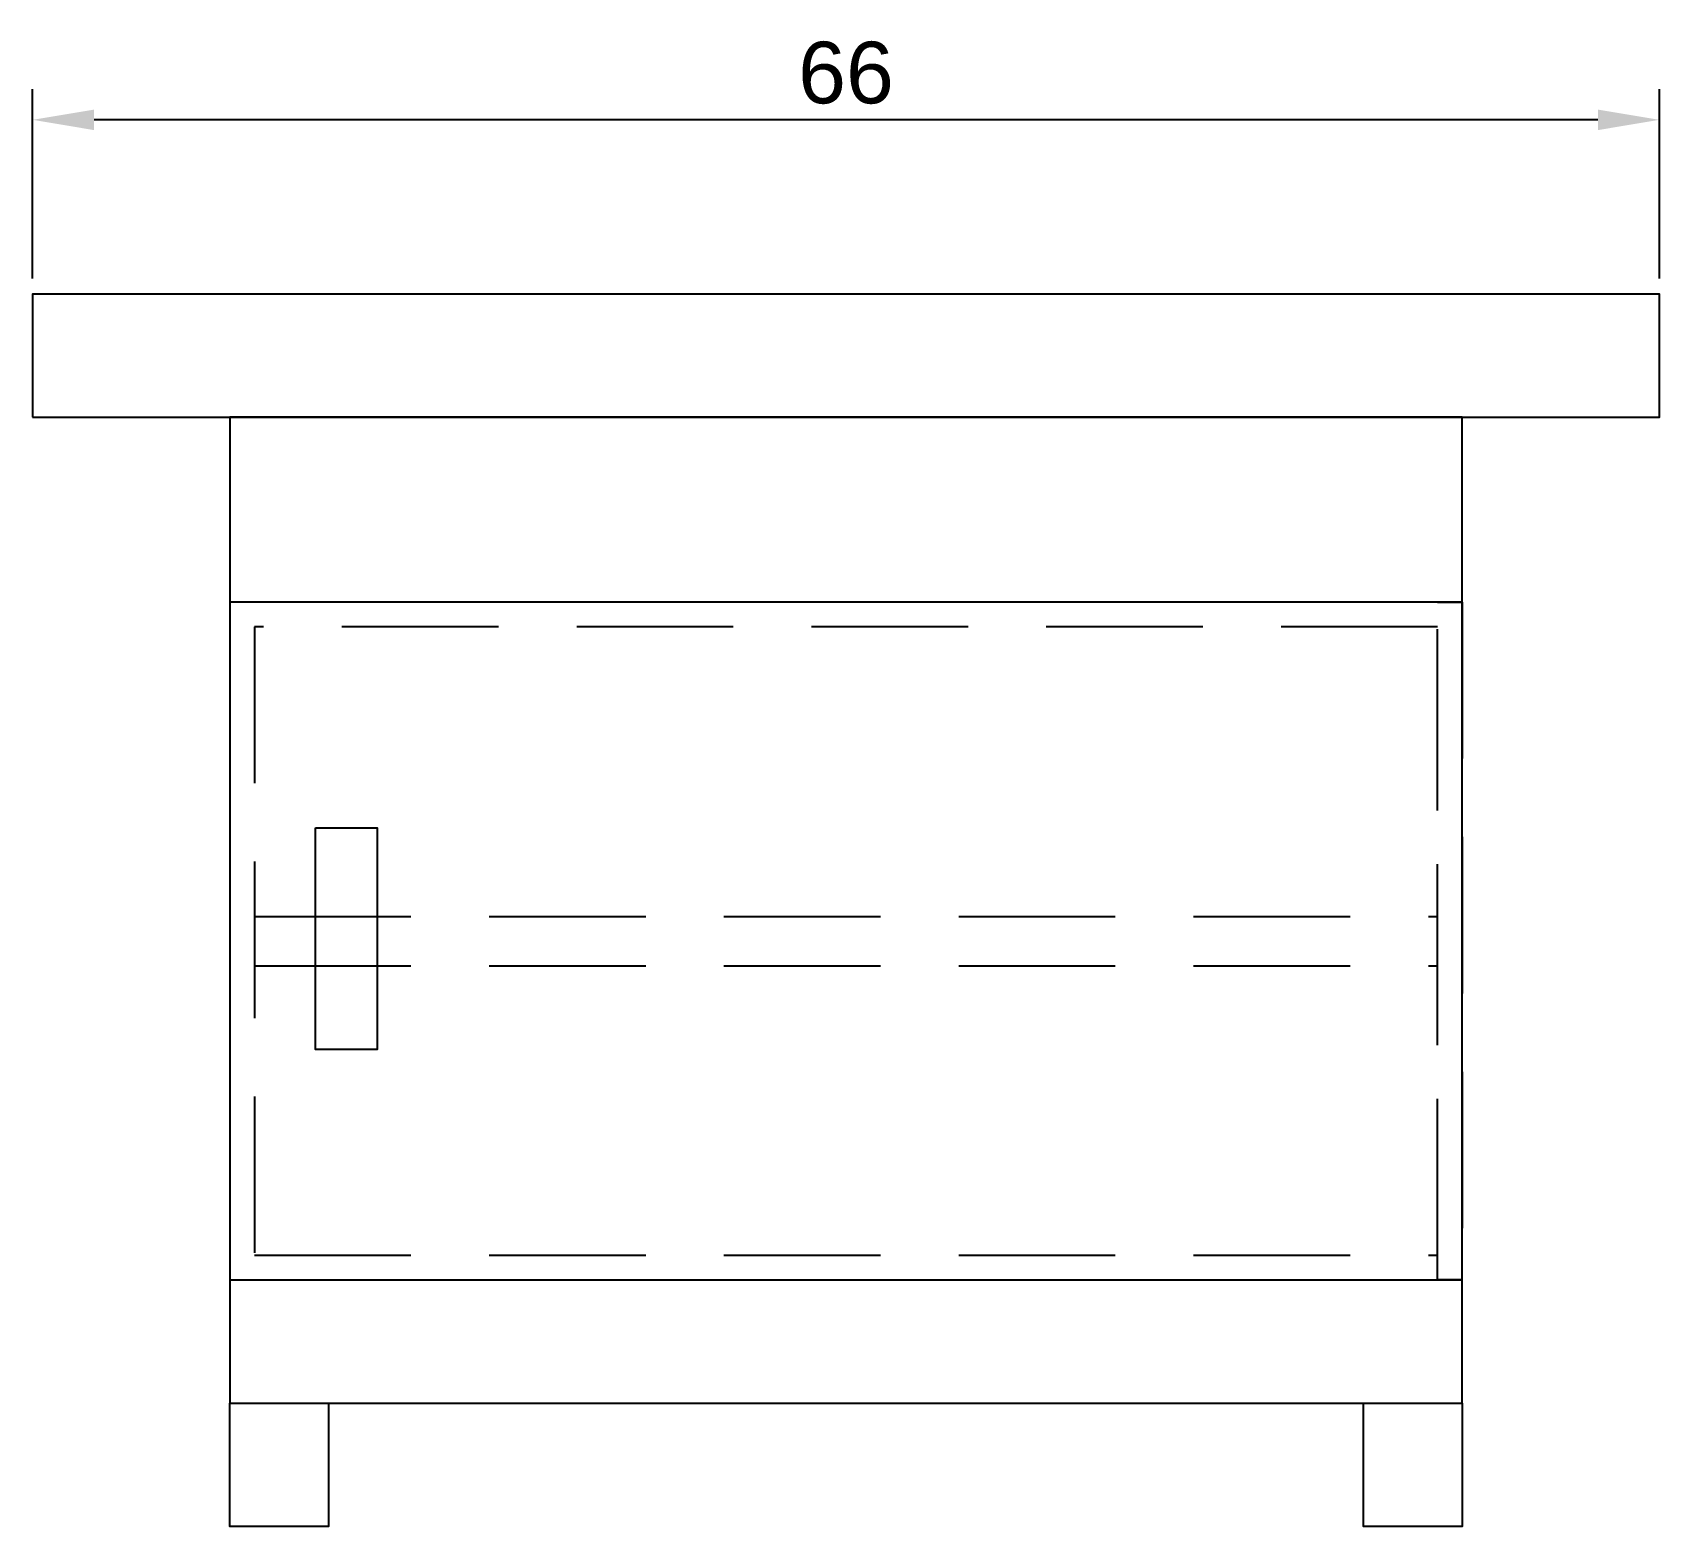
# Model space of a CAD drawing. Header units: centimetres. Extents: x 7 to 73, y 12.9 to 73.5.
import ezdxf

# ---------------------------------------------------------------- set-up
doc = ezdxf.new("R2010")
doc.units = ezdxf.units.CM
doc.linetypes.add('HIDDEN', pattern=[9.525, 6.35, -3.175])
for name, color, linetype in [('Noptiera', 30, 'Continuous'), ('Raft', 150, 'Continuous'), ('rotatie usa', 210, 'Continuous'), ('Usa', 50, 'Continuous')]:
    doc.layers.add(name, color=color, linetype=linetype)
doc.styles.get("Standard").update_dxf_attribs({"font": 'arial.ttf'})
doc.dimstyles.new('ISO-25', dxfattribs={"dimtxt": 2.5, "dimasz": 2.5, "dimexe": 1.25, "dimexo": 0.625, "dimtad": 1, "dimtxsty": 'Standard', "dimcen": 2.5, "dimadec": 0, "dimazin": 0, "dimtfac": 1, "dimtmove": 0, "dimatfit": 3, "dimfxl": 1, "dimarcsym": 0})

# ---------------------------------------------------------------- blocks, each defined once
blk = doc.blocks.new('*D2')
at = {"color": 0, "lineweight": -2, "transparency": 16777216}
for p, q in [((7.021, 63.526), (7.021, 71.218)), ((73.021, 63.526), (73.021, 71.218)), ((70.521, 69.968), (9.521, 69.968))]:
    blk.add_line(p, q, dxfattribs=at)
at = {"color": 0, "transparency": 16777216}
for points in [[(9.521, 70.384), (9.521, 69.551), (7.021, 69.968)], [(70.521, 70.384), (70.521, 69.551), (73.021, 69.968)]]:
    blk.add_solid(points, dxfattribs=at)
at = {"layer": 'Defpoints', "color": 0, "transparency": 16777216}
for p in [(7.021, 69.968), (7.021, 62.901), (73.021, 62.901)]:
    blk.add_point(p, dxfattribs=at)
at = {"color": 0, "transparency": 16777216, "insert": (40.021, 71.869), "char_height": 2.5, "attachment_point": 5}
blk.add_mtext('66', dxfattribs=at)

msp = doc.modelspace()

# ---------------------------------------------------------------- linework, layer by layer
at = {"layer": 'Noptiera'}
for points in [[(7.021, 57.901), (73.021, 57.901), (73.021, 62.901), (7.021, 62.901)], [(15.021, 17.901), (65.021, 17.901), (65.021, 57.901), (15.021, 57.901)], [(15.021, 17.901), (19.021, 17.901), (19.021, 12.901), (15.021, 12.901)], [(61.021, 17.901), (65.021, 17.901), (65.021, 12.901), (61.021, 12.901)]]:
    msp.add_lwpolyline(points, close=True, dxfattribs=at)
at = {"layer": 'Raft', "linetype": 'HIDDEN'}
for p, q in [((16.021, 37.651), (64.021, 37.651)), ((16.021, 35.651), (64.021, 35.651))]:
    msp.add_line(p, q, dxfattribs=at)
at = {"layer": 'rotatie usa', "linetype": 'HIDDEN'}
msp.add_lwpolyline([(65.021, 22.901), (64.021, 22.901), (64.021, 50.401), (65.021, 50.401)], close=True, dxfattribs=at)
at = {"layer": 'Usa'}
for points in [[(15.021, 22.901), (65.021, 22.901), (65.021, 50.401), (15.021, 50.401)], [(18.496, 41.248), (20.996, 41.248), (20.996, 32.248), (18.496, 32.248)]]:
    msp.add_lwpolyline(points, close=True, dxfattribs=at)
at = {"layer": 'Usa', "linetype": 'HIDDEN'}
msp.add_lwpolyline([(16.021, 23.901), (64.021, 23.901), (64.021, 49.401), (16.021, 49.401)], close=True, dxfattribs=at)

# ---------------------------------------------------------------- dimensions: what is measured, and where the dimension line sits
dim = msp.add_linear_dim(base=(7.021, 69.968), p1=(73.021, 62.901), p2=(7.021, 62.901), dimstyle='ISO-25')
dim.commit()
dim.dimension.update_dxf_attribs({"geometry": '*D2', "text_midpoint": (40.021, 71.869)})

doc.saveas('drawing.dxf')
